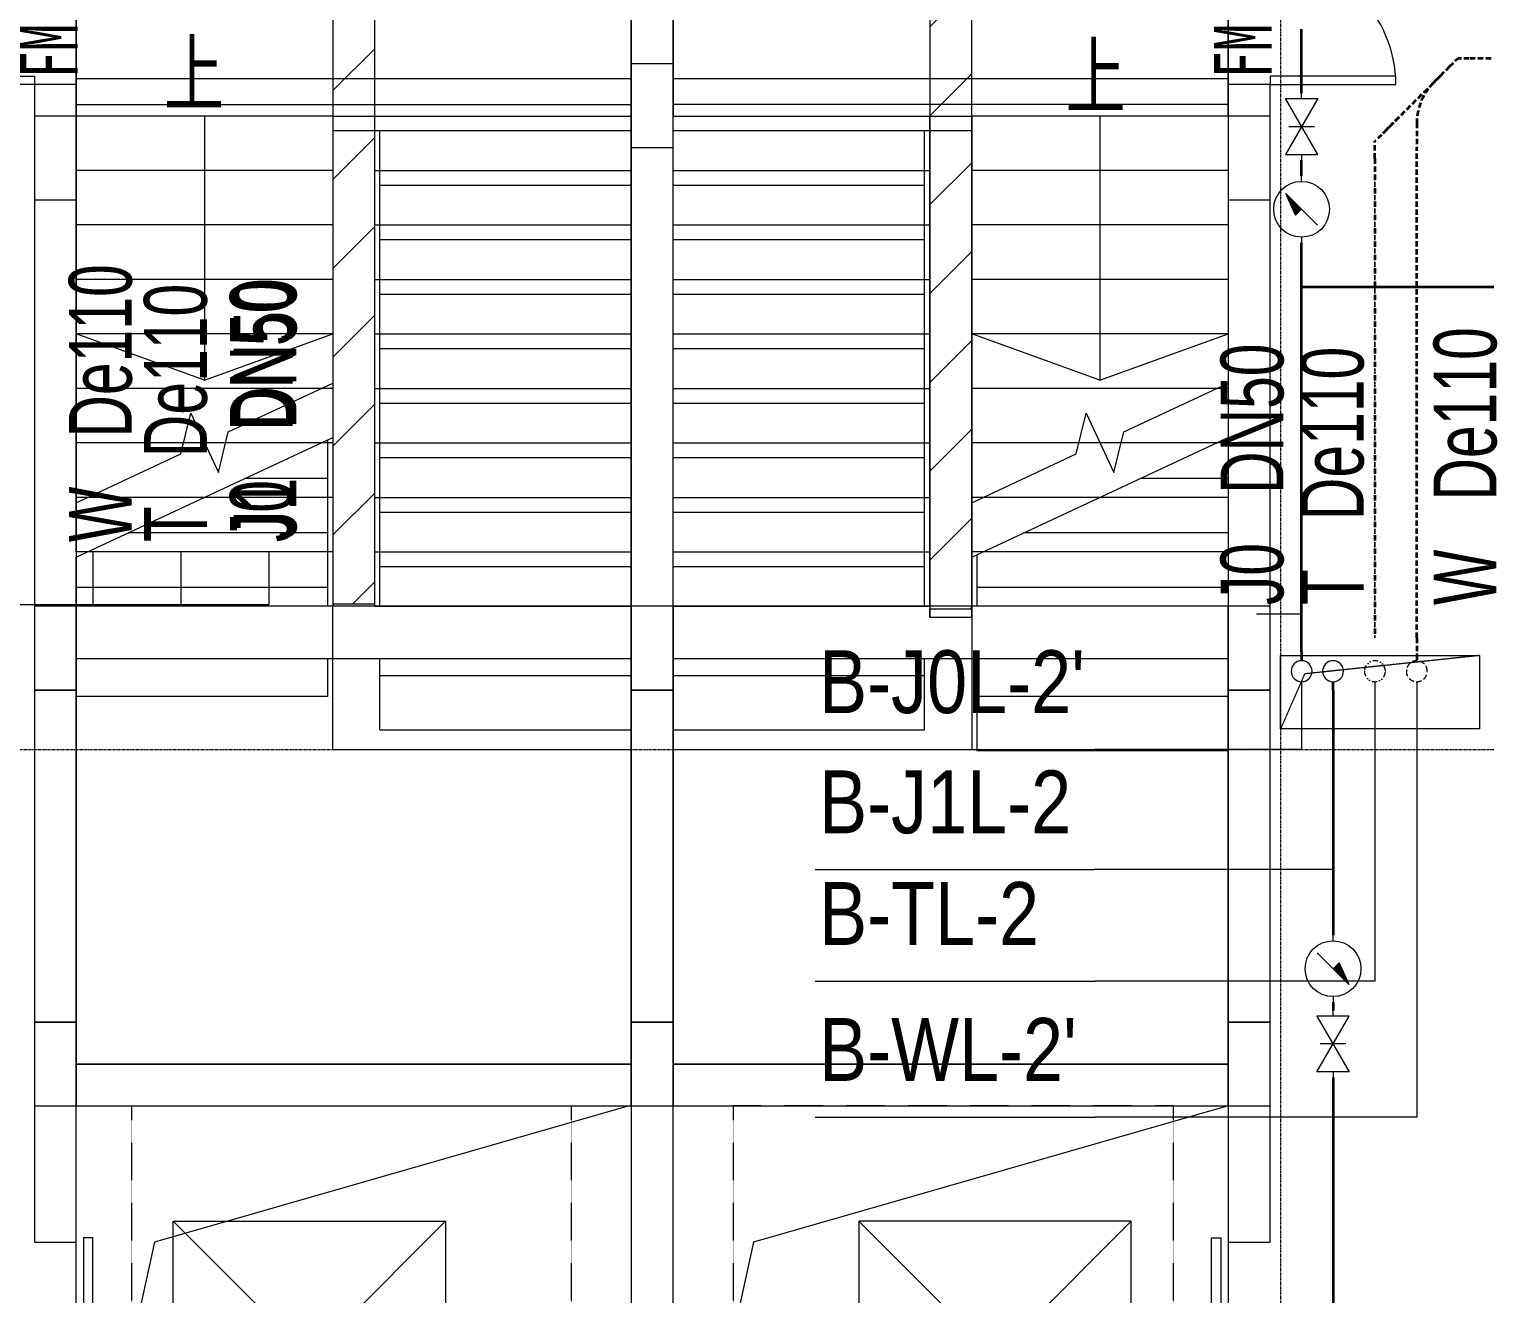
# Model space of a CAD drawing. Header units: millimetres. Extents: x 147808 to 199769, y -28592 to 9935.
# Drawn here: x 168025 to 174975, y -7247 to -1210 of the extents above; entities that cross this region are included whole.
import ezdxf

# ---------------------------------------------------------------- set-up
doc = ezdxf.new("R2010")
doc.units = ezdxf.units.MM
for name, pattern in [('TJ Dash', [1.6, 1, -0.6]), ('TJ Dash 2x', [3, 2, -1]), ('双点划线_2', [63.5, 25.4, -12.7, 0, -12.7, 0, -12.7]), ('架空线', [3.97, 2.38, -1.59]), ('架空线_2_', [3.97, 2.38, -1.59]), ('轴网线', [22.24, 12.7, -3.18, 3.18, -3.18]), ('长划线_2', [38.1, 25.4, -12.7])]:
    doc.linetypes.add(name, pattern=pattern)
for name, color, linetype, lineweight in [('A-DETL-____-MEDM', 7, 'Continuous', 25), ('A-DETL-____-OTLN', 7, 'Continuous', 5), ('A-DETL-____-THIN', 7, 'Continuous', 5), ('A-DOOR-____-IDEN', 7, 'Continuous', 5), ('A-WALL-____-MCUT', 7, 'Continuous', 13), ('A-WALL-____-OTLN', 7, 'Continuous', 13), ('A-WALL-____-PATT', 7, 'Continuous', 13), ('P-PIPE-____-IDEN', 7, 'Continuous', 5), ('P-PIPE-____-OTLN', 7, 'Continuous', 35), ('Q-SPCQ-____-OTLN', 7, 'Continuous', 5), ('S-BEAM-____-MCUT', 7, 'Continuous', 5), ('S-BEAM-____-OTLN', 7, 'Continuous', 5), ('S-COLS-____-MCUT', 7, 'Continuous', 5), ('S-GRID-____-OTLN', 7, 'Continuous', 5), ('S-STRS-____-IDEN', 7, 'Continuous', 5), ('S-STRS-____-MBND', 7, 'Continuous', 5), ('S-STRS-____-OTLN', 7, 'Continuous', 5)]:
    doc.layers.add(name, color=color, linetype=linetype, lineweight=lineweight)
doc.layers.add('A-DOOR-____-MCUT', color=7, linetype='Continuous', lineweight=13, true_color=0x00007f)
doc.layers.add('A-FLOR-____-OTLN', color=7, linetype='Continuous', lineweight=13, true_color=0x007f00)
doc.styles.add('TJ_FangSong', font='TJ_FangSong v2.0.otf', dxfattribs={"width": 0.7, "height": 300})
doc.styles.add('TJ_FangSong_Narrow_1', font='TJ_FangSong_Narrow v2.0.otf', dxfattribs={"height": 300})
doc.styles.add('仿宋', font='simfang.ttf', dxfattribs={"width": 0.7, "height": 300})
doc.styles.add('仿宋_2', font='simfang.ttf', dxfattribs={"width": 0.7, "height": 275})
pattern_1 = [(45, (0, 0), (-212.13203, 212.13203), [])]

# ---------------------------------------------------------------- blocks, each defined once
blk = doc.blocks.new('TJ双扇平开门 - FMB1223-1973560-一层给排水_消防平面图')
at = {"layer": 'A-DOOR-____-MCUT', "color": 251, "lineweight": 5, "true_color": 0x515151}
for p, q in [((-600, 100), (-600, 700)), ((-600, 700), (-560, 700)), ((-560, 700), (-560, 100)), ((600, 700), (560, 700)), ((560, 700), (560, 100)), ((600, 100), (600, 700)), ((-560, 100), (-600, 100)), ((560, 100), (600, 100))]:
    blk.add_line(p, q, dxfattribs=at)
at = {"layer": 'A-DOOR-____-MCUT', "color": 173, "lineweight": 5, "true_color": 0x5151be}
for centre, start, end in [((-600, 100), 0, 90), ((600, 100), 90, 180)]:
    blk.add_arc(centre, 600, start, end, dxfattribs=at)
blk = doc.blocks.new('电梯门 - 1100mm_入口宽度-1329516-一层给排水_消防平面图')
at = {"layer": 'Q-SPCQ-____-OTLN', "color": 251, "true_color": 0x515151}
for p, q in [((570, 180), (-570, 180)), ((-570, 180), (-570, 135)), ((0, 135), (0, 180)), ((570, 135), (570, 180)), ((-570, 135), (570, 135))]:
    blk.add_line(p, q, dxfattribs=at)
blk = doc.blocks.new('电梯门 - 1100mm_入口宽度-1547718-一层给排水_消防平面图')
at = {"layer": 'Q-SPCQ-____-OTLN', "color": 251, "true_color": 0x515151}
for p, q in [((-570, -180), (-570, -135)), ((-570, -135), (570, -135)), ((0, -135), (0, -180)), ((570, -135), (570, -180)), ((570, -180), (-570, -180))]:
    blk.add_line(p, q, dxfattribs=at)
blk = doc.blocks.new('TJ客梯 - 1300_1300 TYP2-2462570-一层给排水_消防平面图')
at = {"layer": 'Q-SPCQ-____-OTLN', "color": 13, "linetype": 'TJ Dash', "true_color": 0xff5151}
for p, q in [((1200, 1050), (-1200, 1050)), ((-1200, -1050), (-1200, 1050)), ((1200, 1050), (-1200, 1050)), ((1200, 1050), (1200, -1050)), ((1200, -1050), (-1200, -1050)), ((1200, -1050), (-1200, -1050))]:
    blk.add_line(p, q, dxfattribs=at)
at = {"layer": 'Q-SPCQ-____-OTLN', "color": 131, "true_color": 0x51ffff}
for p, q in [((-650, 850), (650, -450)), ((650, 850), (-650, -450)), ((-650, -450), (-650, 850)), ((-650, 850), (650, 850)), ((650, 850), (650, -450)), ((650, -450), (-650, -450)), ((-250, -830), (-250, -670)), ((-250, -670), (250, -670)), ((250, -670), (250, -830)), ((250, -830), (-250, -830))]:
    blk.add_line(p, q, dxfattribs=at)
blk = doc.blocks.new('TJ客梯 - 1300_1300 TYP2-2462550-一层给排水_消防平面图')
at = {"layer": 'Q-SPCQ-____-OTLN', "color": 13, "linetype": 'TJ Dash', "true_color": 0xff5151}
for p, q in [((1200, 1050), (-1200, 1050)), ((-1200, 1050), (-1200, -1050)), ((1200, 1050), (-1200, 1050)), ((1200, -1050), (1200, 1050)), ((1200, -1050), (-1200, -1050)), ((1200, -1050), (-1200, -1050))]:
    blk.add_line(p, q, dxfattribs=at)
at = {"layer": 'Q-SPCQ-____-OTLN', "color": 131, "true_color": 0x51ffff}
for p, q in [((250, 830), (-250, 830)), ((-250, 830), (-250, 670)), ((250, 670), (250, 830)), ((-250, 670), (250, 670)), ((-650, -850), (650, 450)), ((650, -850), (-650, 450)), ((650, 450), (-650, 450)), ((-650, 450), (-650, -850)), ((650, -850), (650, 450)), ((-650, -850), (650, -850))]:
    blk.add_line(p, q, dxfattribs=at)
blk = doc.blocks.new('YXQH_AR_B9-20_rvt-1-一层给排水_消防平面图')
at = {"layer": 'A-WALL-____-PATT', "lineweight": 5, "true_color": 0xa3a3a3}
h = blk.add_hatch(dxfattribs=at)
h.set_pattern_fill('FP_1', color=253, style=0, pattern_type=2)
h.set_pattern_definition(pattern_1)
h.paths.add_polyline_path([(169675, -3953.4), (169675, 50), (169475, 50), (169475, -3953.4)], flags=0)
h = blk.add_hatch(dxfattribs=at)
h.set_pattern_fill('FP_1', color=253, style=0, pattern_type=2)
h.set_pattern_definition(pattern_1)
h.paths.add_polyline_path([(172525, -3976.6), (172525, 50), (172325, 50), (172325, -3976.6)], flags=0)
at = {"color": 251, "lineweight": 5, "true_color": 0x515151}
for p, q in [((170890, -6350), (168623.2, -7000)), ((173750, -6350), (171483.2, -7000)), ((168623.2, -7000), (168250, -8704.3)), ((171483.2, -7000), (171100, -8750))]:
    blk.add_line(p, q, dxfattribs=at)
at = {"layer": 'A-DETL-____-MEDM', "color": 251, "lineweight": 5, "true_color": 0x515151}
for p, q in [((168050, -6350), (168250, -6350)), ((170900, -6350), (171100, -6350)), ((173750, -6350), (173950, -6350))]:
    blk.add_line(p, q, dxfattribs=at)
at = {"layer": 'A-DETL-____-OTLN', "color": 173, "linetype": 'TJ Dash 2x', "true_color": 0x5151ff}
for p, q in [((174000, -4200), (174950, -4200)), ((174000, -4550), (174000, -4200)), ((174950, -4200), (174114.6, -4287.8)), ((174950, -4200), (174950, -4550)), ((174114.6, -4287.8), (174000, -4550)), ((174950, -4550), (174000, -4550))]:
    blk.add_line(p, q, dxfattribs=at)
at = {"layer": 'A-FLOR-____-OTLN', "color": 8, "lineweight": 5, "true_color": 0x7f7f7f}
for p, q in [((168250, -1475), (168250, -275)), ((173750, -275), (173750, -1475)), ((168250, -1625), (168250, -1475)), ((173750, -1475), (173750, -1625)), ((168250, -3470.6), (168250, -2025)), ((173750, -2025), (173750, -2899.4)), ((173750, -2899.4), (173750, -3159.4)), ((173750, -3159.4), (173750, -3965)), ((168250, -3705), (168250, -3470.6)), ((168250, -3965), (168250, -3730.6)), ((168250, -7000), (168250, -6350)), ((173750, -6350), (173750, -7000)), ((168250, -8100), (168250, -7000)), ((173750, -7000), (173750, -8100))]:
    blk.add_line(p, q, dxfattribs=at)
at = {"layer": 'A-WALL-____-MCUT', "color": 251, "lineweight": 5, "true_color": 0x515151}
for p, q in [((169475, 50), (169475, -3953.4)), ((169675, -3953.4), (169675, 50)), ((170900, 50), (170900, -6150)), ((171100, -6150), (171100, 50)), ((172325, 50), (172325, -3976.6)), ((172525, -3445), (172525, 50)), ((168250, -1475), (168050, -1475)), ((168050, -1475), (168050, -6150)), ((168250, -3445), (168250, -1475)), ((173950, -1475), (173750, -1475)), ((173750, -1475), (173750, -6150)), ((173950, -6150), (173950, -1475)), ((168250, -3705), (168250, -3470.6)), ((172525, -3705), (172525, -3470.6)), ((168250, -6150), (168250, -3730.6)), ((172525, -3976.6), (172525, -3730.6)), ((169475, -3953.4), (169675, -3953.4)), ((172325, -3976.6), (172525, -3976.6)), ((168050, -6150), (168050, -6350)), ((170900, -6150), (168250, -6150)), ((173750, -6150), (171100, -6150)), ((173950, -6350), (173950, -6150)), ((168050, -6350), (168050, -7000)), ((168250, -6350), (170900, -6350)), ((168250, -7000), (168250, -6350)), ((170900, -6350), (170900, -8750)), ((171100, -6350), (173750, -6350)), ((171100, -8750), (171100, -6350)), ((173750, -6350), (173750, -7000)), ((173950, -7000), (173950, -6350)), ((168050, -7000), (168250, -7000)), ((173750, -7000), (173950, -7000))]:
    blk.add_line(p, q, dxfattribs=at)
at = {"layer": 'A-WALL-____-OTLN', "color": 251, "lineweight": 5, "true_color": 0x515151}
for p, q in [((170900, 50), (170900, -1375)), ((171100, -1375), (171100, 50)), ((170900, -1775), (170900, -3965)), ((171100, -3965), (171100, -1775)), ((169475, -1925.4), (169475, -2899.4)), ((169675, -3953.4), (169675, -1925.4)), ((172325, -2030.9), (172325, -3976.6)), ((172525, -3470.6), (172525, -2030.9)), ((169475, -2899.4), (169475, -3159.4)), ((169475, -3159.4), (169475, -3953.4)), ((172525, -3730.6), (172525, -3470.6)), ((172525, -3976.6), (172525, -3730.6)), ((172325, -3976.6), (172325, -4017.8)), ((172325, -4017.8), (172325, -3976.6)), ((172525, -4017.8), (172325, -4017.8)), ((172525, -3976.6), (172525, -4017.8)), ((172525, -4017.8), (172525, -3976.6)), ((170900, -6350), (170900, -8750)), ((171100, -8750), (171100, -6350))]:
    blk.add_line(p, q, dxfattribs=at)
at = {"layer": 'S-GRID-____-OTLN', "color": 173, "linetype": '轴网线', "true_color": 0x5151ff}
for p, q in [((174000, 7353.7), (174000, -27792.2)), ((198349.8, -4650), (148741.6, -4650))]:
    blk.add_line(p, q, dxfattribs=at)
at = {"layer": 'S-STRS-____-MBND', "color": 251, "linetype": '架空线', "true_color": 0x515151}
for p, q in [((168250, 50), (168250, -1625)), ((170900, -1625), (170900, 50)), ((171100, 50), (171100, -1625)), ((173750, -1625), (173750, 50)), ((169475, -1625), (168250, -1625)), ((168250, -1625), (168250, -3965)), ((169475, -1625), (168250, -1625)), ((169475, -1625), (169675, -1625)), ((169475, -1625), (169475, -3965)), ((169675, -1625), (170900, -1625)), ((169675, -3965), (169675, -1625)), ((170900, -3965), (170900, -1625)), ((171100, -1625), (172325, -1625)), ((171100, -3965), (171100, -1625)), ((172325, -1625), (172525, -1625)), ((172325, -3965), (172325, -1625)), ((173750, -1625), (172525, -1625)), ((172525, -1625), (172525, -3965)), ((173750, -1625), (172525, -1625)), ((173750, -1625), (173750, -3965)), ((169475, -1885), (168250, -1885)), ((169475, -1885), (168250, -1885)), ((169675, -1885), (170900, -1885)), ((169675, -1885), (170900, -1885)), ((171100, -1885), (172325, -1885)), ((171100, -1885), (172325, -1885)), ((173750, -1885), (172525, -1885)), ((173750, -1885), (172525, -1885)), ((169475, -2145), (168250, -2145)), ((169475, -2145), (168250, -2145)), ((169675, -2145), (170900, -2145)), ((169675, -2145), (170900, -2145)), ((171100, -2145), (172325, -2145)), ((171100, -2145), (172325, -2145)), ((173750, -2145), (172525, -2145)), ((173750, -2145), (172525, -2145)), ((169475, -2405), (168250, -2405)), ((169475, -2405), (168250, -2405)), ((169675, -2405), (170900, -2405)), ((169675, -2405), (170900, -2405)), ((171100, -2405), (172325, -2405)), ((171100, -2405), (172325, -2405)), ((173750, -2405), (172525, -2405)), ((173750, -2405), (172525, -2405)), ((169475, -2665), (168250, -2665)), ((169475, -2665), (168250, -2665)), ((169675, -2665), (170900, -2665)), ((169675, -2665), (170900, -2665)), ((171100, -2665), (172325, -2665)), ((171100, -2665), (172325, -2665)), ((173750, -2665), (172525, -2665)), ((173750, -2665), (172525, -2665)), ((169475, -2899.4), (169475, -3393)), ((173750, -2899.4), (173750, -3393)), ((169475, -2925), (168250, -2925)), ((169475, -2925), (168250, -2925)), ((169475, -2925), (169420.1, -2925)), ((169475, -2925), (169420.1, -2925)), ((169675, -2925), (170900, -2925)), ((169675, -2925), (170900, -2925)), ((171100, -2925), (172325, -2925)), ((171100, -2925), (172325, -2925)), ((173750, -2925), (172525, -2925)), ((173750, -2925), (172525, -2925)), ((173750, -2925), (173695.1, -2925)), ((173750, -2925), (173695.1, -2925)), ((169475, -3185), (168250, -3185)), ((169475, -3185), (168250, -3185)), ((168862.5, -3185), (168762.1, -3185)), ((168862.5, -3185), (168762.1, -3185)), ((169475, -3185), (168963, -3185)), ((169475, -3185), (168963, -3185)), ((169675, -3185), (170900, -3185)), ((169675, -3185), (170900, -3185)), ((171100, -3185), (172325, -3185)), ((171100, -3185), (172325, -3185)), ((173750, -3185), (172525, -3185)), ((173750, -3185), (172525, -3185)), ((173137.5, -3185), (173037.1, -3185)), ((173137.5, -3185), (173037.1, -3185)), ((173750, -3185), (173238, -3185)), ((173750, -3185), (173238, -3185)), ((169475, -3393), (169475, -3965)), ((173750, -3393), (173750, -3965)), ((169475, -3445), (168250, -3445)), ((169475, -3445), (168250, -3445)), ((168250, -3470.6), (168250, -3965)), ((169475, -3445), (168304.9, -3445)), ((169475, -3445), (168304.9, -3445)), ((169675, -3445), (170900, -3445)), ((169675, -3445), (170900, -3445)), ((171100, -3445), (172325, -3445)), ((171100, -3445), (172325, -3445)), ((173750, -3445), (172525, -3445)), ((173750, -3445), (172525, -3445)), ((172525, -3470.6), (172525, -3965)), ((173750, -3445), (172579.9, -3445)), ((173750, -3445), (172579.9, -3445)), ((169475, -3705), (168250, -3705)), ((169475, -3705), (168250, -3705)), ((169475, -3705), (168250, -3705)), ((169475, -3705), (168250, -3705)), ((169675, -3705), (170900, -3705)), ((169675, -3705), (170900, -3705)), ((171100, -3705), (172325, -3705)), ((171100, -3705), (172325, -3705)), ((173750, -3705), (172525, -3705)), ((173750, -3705), (172525, -3705)), ((173750, -3705), (172525, -3705)), ((173750, -3705), (172525, -3705)), ((168250, -3965), (168250, -6150)), ((168250, -3965), (168250, -6150)), ((169475, -3965), (168250, -3965)), ((169475, -4650), (169475, -3965)), ((169675, -3965), (169475, -3965)), ((169675, -3965), (170900, -3965)), ((169675, -3965), (170900, -3965)), ((170900, -6150), (170900, -3965)), ((171100, -3965), (171100, -6150)), ((171100, -3965), (172325, -3965)), ((171100, -3965), (172325, -3965)), ((172525, -3965), (172325, -3965)), ((172525, -3965), (172525, -4650)), ((173750, -3965), (172525, -3965)), ((173750, -6150), (173750, -3965)), ((173750, -6150), (173750, -3965)), ((169675, -4650), (169475, -4650)), ((170900, -4650), (169675, -4650)), ((170900, -6150), (170900, -4650)), ((172325, -4650), (171100, -4650)), ((171100, -4650), (171100, -6150)), ((172525, -4650), (172325, -4650)), ((168250, -6150), (170900, -6150)), ((168250, -6150), (170900, -6150)), ((171100, -6150), (173750, -6150)), ((171100, -6150), (173750, -6150))]:
    blk.add_line(p, q, dxfattribs=at)
at = {"layer": 'S-STRS-____-MBND', "color": 251, "true_color": 0x515151}
for p, q in [((168975.8, -3132.2), (169475, -2899.4)), ((173250.8, -3132.2), (173750, -2899.4)), ((168749.2, -3237.8), (168796.5, -3043.4)), ((168796.5, -3043.4), (168928.5, -3326.6)), ((173024.2, -3237.8), (173071.5, -3043.4)), ((173071.5, -3043.4), (173203.5, -3326.6)), ((168928.5, -3326.6), (168975.8, -3132.2)), ((173203.5, -3326.6), (173250.8, -3132.2)), ((168250, -3470.6), (168749.2, -3237.8)), ((172525, -3470.6), (173024.2, -3237.8))]:
    blk.add_line(p, q, dxfattribs=at)
at = {"layer": 'S-STRS-____-OTLN', "color": 251, "true_color": 0x515151}
for p, q in [((169475, -1625), (168250, -1625)), ((169475, -1625), (169475, -1885)), ((173750, -1625), (172525, -1625)), ((172525, -1625), (172525, -1885)), ((169475, -1885), (168250, -1885)), ((169475, -1885), (169475, -2145)), ((172525, -1885), (172525, -2145)), ((173750, -1885), (172525, -1885)), ((168250, -2025), (168250, -2145)), ((173750, -2025), (173750, -2145)), ((168250, -2145), (168250, -2405)), ((169475, -2145), (168250, -2145)), ((169475, -2145), (169475, -2405)), ((172525, -2145), (172525, -2405)), ((173750, -2145), (172525, -2145)), ((173750, -2145), (173750, -2405)), ((168250, -2405), (168250, -2665)), ((169475, -2405), (168250, -2405)), ((169475, -2405), (169475, -2665)), ((172525, -2405), (172525, -2665)), ((173750, -2405), (172525, -2405)), ((173750, -2405), (173750, -2665)), ((168250, -2665), (168250, -2925)), ((169475, -2665), (168250, -2665)), ((169475, -2665), (169475, -2899.4)), ((172525, -2665), (172525, -2925)), ((173750, -2665), (172525, -2665)), ((173750, -2665), (173750, -2899.4)), ((168250, -2925), (168250, -3185)), ((169420.1, -2925), (168250, -2925)), ((172525, -2925), (172525, -3185)), ((173695.1, -2925), (172525, -2925)), ((168250, -3185), (168250, -3445)), ((168762.1, -3185), (168250, -3185)), ((168963, -3185), (168862.5, -3185)), ((172525, -3185), (172525, -3445)), ((173037.1, -3185), (172525, -3185)), ((173238, -3185), (173137.5, -3185)), ((168250, -3445), (168250, -3470.6)), ((168304.9, -3445), (168250, -3445)), ((172525, -3445), (172525, -3470.6)), ((172579.9, -3445), (172525, -3445))]:
    blk.add_line(p, q, dxfattribs=at)
at = {"layer": 'S-STRS-____-OTLN', "color": 251, "linetype": '架空线', "true_color": 0x515151}
for p, q in [((169475, -1625), (168250, -1625)), ((173750, -1625), (172525, -1625)), ((169475, -1885), (168250, -1885)), ((173750, -1885), (172525, -1885)), ((169475, -2145), (168250, -2145)), ((173750, -2145), (172525, -2145)), ((169475, -2405), (168250, -2405)), ((173750, -2405), (172525, -2405)), ((169475, -2665), (168250, -2665)), ((173750, -2665), (172525, -2665)), ((169420.1, -2925), (168250, -2925)), ((173695.1, -2925), (172525, -2925)), ((168762.1, -3185), (168250, -3185)), ((168963, -3185), (168862.5, -3185)), ((173037.1, -3185), (172525, -3185)), ((173238, -3185), (173137.5, -3185)), ((168304.9, -3445), (168250, -3445)), ((172579.9, -3445), (172525, -3445))]:
    blk.add_line(p, q, dxfattribs=at)
at = {"layer": 'S-STRS-____-OTLN', "color": 173, "true_color": 0x5151ff}
for p, q in [((168862.5, -1625), (168862.5, -1885)), ((173137.5, -1625), (173137.5, -1885)), ((168862.5, -1885), (168862.5, -2145)), ((173137.5, -1885), (173137.5, -2145)), ((168862.5, -2145), (168862.5, -2405)), ((173137.5, -2145), (173137.5, -2405)), ((168862.5, -2405), (168862.5, -2665)), ((173137.5, -2405), (173137.5, -2665)), ((168862.5, -2885), (168250, -2665)), ((168862.5, -2665), (168862.5, -2885)), ((168862.5, -2885), (169475, -2665)), ((173137.5, -2885), (172525, -2665)), ((173137.5, -2665), (173137.5, -2885)), ((173137.5, -2885), (173750, -2665))]:
    blk.add_line(p, q, dxfattribs=at)
at = {"color": 173, "lineweight": 5, "true_color": 0x5151ff}
for name, p, rotation in [('TJ双扇平开门 - FMB1223-1973560-一层给排水_消防平面图', (168150, -875), 90), ('TJ双扇平开门 - FMB1223-1973560-一层给排水_消防平面图', (173850, -875), 270), ('TJ客梯 - 1300_1300 TYP2-2462570-一层给排水_消防平面图', (169563.5, -7550), 90.00000000000124), ('TJ客梯 - 1300_1300 TYP2-2462550-一层给排水_消防平面图', (172436.5, -7550), 89.99999999999878), ('电梯门 - 1100mm_入口宽度-1329516-一层给排水_消防平面图', (168150, -7550), 270), ('电梯门 - 1100mm_入口宽度-1547718-一层给排水_消防平面图', (173850, -7550), 270)]:
    blk.add_blockref(name, p, dxfattribs=dict(at, rotation=rotation))
at = {"layer": 'A-DOOR-____-IDEN', "color": 251, "true_color": 0x515151, "char_height": 275, "width": 1391.729, "attachment_point": 1, "rotation": 90, "style": '仿宋_2'}
for insert in [(167981.8, -1446.2), (173681.8, -1446.2)]:
    blk.add_mtext('FM乙1223', dxfattribs=dict(at, insert=insert))
at = {"layer": 'S-STRS-____-IDEN', "color": 251, "true_color": 0x515151, "char_height": 300, "width": 377.275, "attachment_point": 1, "line_spacing_factor": 0.898273, "style": '仿宋'}
for insert in [(168668.4, -1270.1), (172973.5, -1283.2)]:
    blk.add_mtext('\\f仿宋|b0|i0|c134|p49|;\\W.7;上', dxfattribs=dict(at, insert=insert))
blk = doc.blocks.new('YXQH_ST_B9-20_rvt-1-一层给排水_消防平面图')
at = {"layer": 'S-BEAM-____-MCUT', "color": 251, "lineweight": 18, "true_color": 0x515151}
for p, q in [((170900, -3965), (168250, -3965)), ((168250, -3965), (168250, -4215)), ((170900, -4215), (170900, -3965)), ((172325, -3965), (171100, -3965)), ((171100, -3965), (171100, -4215)), ((172525, -3965), (172325, -3965)), ((173750, -3965), (172525, -3965)), ((173750, -4215), (173750, -3965)), ((168250, -4215), (170900, -4215)), ((171100, -4215), (173750, -4215)), ((168250, -4365), (168050, -4365)), ((168050, -4365), (168050, -5950)), ((168250, -5950), (168250, -4365)), ((171100, -4365), (170900, -4365)), ((170900, -4365), (170900, -5950)), ((171100, -5950), (171100, -4365)), ((173750, -4365), (173750, -5950)), ((173950, -4365), (173750, -4365)), ((173950, -5950), (173950, -4365)), ((168050, -5950), (168250, -5950)), ((170900, -5950), (171100, -5950)), ((173750, -5950), (173950, -5950)), ((170900, -6150), (168250, -6150)), ((168250, -6150), (168250, -6350)), ((170900, -6350), (170900, -6150)), ((173750, -6150), (171100, -6150)), ((171100, -6150), (171100, -6350)), ((173750, -6350), (173750, -6150)), ((168250, -6350), (170900, -6350)), ((171100, -6350), (173750, -6350))]:
    blk.add_line(p, q, dxfattribs=at)
at = {"layer": 'S-BEAM-____-OTLN', "color": 251, "lineweight": 18, "true_color": 0x515151}
for p, q in [((168250, -1445), (169475, -1445)), ((169475, -1445), (169675, -1445)), ((169675, -1445), (170900, -1445)), ((171100, -1445), (172325, -1445)), ((172325, -1445), (172525, -1445)), ((172525, -1445), (173750, -1445)), ((169675, -1695), (169475, -1695)), ((170900, -1695), (169675, -1695)), ((172325, -1695), (171100, -1695)), ((172525, -1695), (172325, -1695))]:
    blk.add_line(p, q, dxfattribs=at)
at = {"layer": 'S-BEAM-____-OTLN', "color": 161, "lineweight": 18, "true_color": 0x51a8ff}
for p, q in [((168250, -1570), (169475, -1570)), ((168250, -1570), (169475, -1570)), ((169475, -1570), (169675, -1570)), ((169475, -1570), (169675, -1570)), ((169675, -1570), (170900, -1570)), ((169675, -1570), (170900, -1570)), ((172325, -1570), (171100, -1570)), ((172325, -1570), (171100, -1570)), ((172525, -1570), (172325, -1570)), ((172525, -1570), (172325, -1570)), ((173750, -1570), (172525, -1570)), ((173750, -1570), (172525, -1570))]:
    blk.add_line(p, q, dxfattribs=at)
at = {"layer": 'S-COLS-____-MCUT', "color": 251, "lineweight": 18, "true_color": 0x515151}
for p, q in [((171100, -1375), (170900, -1375)), ((170900, -1375), (170900, -1775)), ((171100, -1775), (171100, -1375)), ((168250, -1625), (168050, -1625)), ((168050, -1625), (168050, -2025)), ((168250, -2025), (168250, -1625)), ((173750, -1625), (173750, -2025)), ((173950, -1625), (173750, -1625)), ((173950, -2025), (173950, -1625)), ((170900, -1775), (171100, -1775)), ((168050, -2025), (168250, -2025)), ((173750, -2025), (173950, -2025)), ((168250, -3965), (168050, -3965)), ((168050, -3965), (168050, -4365)), ((168250, -4365), (168250, -3965)), ((171100, -3965), (170900, -3965)), ((170900, -3965), (170900, -4365)), ((171100, -4365), (171100, -3965)), ((173750, -3965), (173750, -4365)), ((173950, -3965), (173750, -3965)), ((173950, -4365), (173950, -3965)), ((168050, -4365), (168250, -4365)), ((170900, -4365), (171100, -4365)), ((173750, -4365), (173950, -4365)), ((168250, -5950), (168050, -5950)), ((168050, -5950), (168050, -6350)), ((168250, -6150), (168250, -5950)), ((171100, -5950), (170900, -5950)), ((170900, -5950), (170900, -6150)), ((171100, -6150), (171100, -5950)), ((173750, -5950), (173750, -6150)), ((173950, -5950), (173750, -5950)), ((173950, -6350), (173950, -5950)), ((168250, -6350), (168250, -6150)), ((170900, -6150), (170900, -6350)), ((171100, -6350), (171100, -6150)), ((173750, -6150), (173750, -6350)), ((168050, -6350), (168250, -6350)), ((170900, -6350), (171100, -6350)), ((173750, -6350), (173950, -6350))]:
    blk.add_line(p, q, dxfattribs=at)
at = {"layer": 'S-STRS-____-MBND', "color": 251, "linetype": '架空线_2_', "lineweight": 18, "true_color": 0x515151}
for p, q in [((169475, -1625), (168250, -1625)), ((168250, -1625), (168250, -3965)), ((169475, -1625), (169475, -3965)), ((169675, -1625), (170900, -1625)), ((169675, -3965), (169675, -1625)), ((170900, -3965), (170900, -1625)), ((171100, -1625), (172325, -1625)), ((171100, -3965), (171100, -1625)), ((172325, -3965), (172325, -1625)), ((173750, -1625), (172525, -1625)), ((172525, -1625), (172525, -3965)), ((173750, -1625), (173750, -3965)), ((169475, -1885), (168250, -1885)), ((169475, -1885), (168250, -1885)), ((169675, -1885), (170900, -1885)), ((169675, -1885), (170900, -1885)), ((171100, -1885), (172325, -1885)), ((171100, -1885), (172325, -1885)), ((173750, -1885), (172525, -1885)), ((173750, -1885), (172525, -1885)), ((169475, -2145), (168250, -2145)), ((169475, -2145), (168250, -2145)), ((169675, -2145), (170900, -2145)), ((169675, -2145), (170900, -2145)), ((171100, -2145), (172325, -2145)), ((171100, -2145), (172325, -2145)), ((173750, -2145), (172525, -2145)), ((173750, -2145), (172525, -2145)), ((169475, -2405), (168250, -2405)), ((169475, -2405), (168250, -2405)), ((169675, -2405), (170900, -2405)), ((169675, -2405), (170900, -2405)), ((171100, -2405), (172325, -2405)), ((171100, -2405), (172325, -2405)), ((173750, -2405), (172525, -2405)), ((173750, -2405), (172525, -2405)), ((169475, -2665), (168250, -2665)), ((169475, -2665), (168250, -2665)), ((169675, -2665), (170900, -2665)), ((169675, -2665), (170900, -2665)), ((171100, -2665), (172325, -2665)), ((171100, -2665), (172325, -2665)), ((173750, -2665), (172525, -2665)), ((173750, -2665), (172525, -2665)), ((169475, -2925), (168250, -2925)), ((169475, -2925), (168250, -2925)), ((169675, -2925), (170900, -2925)), ((169675, -2925), (170900, -2925)), ((171100, -2925), (172325, -2925)), ((171100, -2925), (172325, -2925)), ((173750, -2925), (172525, -2925)), ((173750, -2925), (172525, -2925)), ((169475, -3185), (168250, -3185)), ((169475, -3185), (168250, -3185)), ((169475, -3185), (169420.1, -3185)), ((169475, -3185), (169420.1, -3185)), ((169475, -3159.4), (169475, -3471)), ((169675, -3185), (170900, -3185)), ((169675, -3185), (170900, -3185)), ((171100, -3185), (172325, -3185)), ((171100, -3185), (172325, -3185)), ((173750, -3185), (172525, -3185)), ((173750, -3185), (172525, -3185)), ((173750, -3185), (173695.1, -3185)), ((173750, -3185), (173695.1, -3185)), ((173750, -3159.4), (173750, -3471)), ((169475, -3445), (168250, -3445)), ((169475, -3445), (168250, -3445)), ((169475, -3445), (168862.5, -3445)), ((169475, -3445), (168862.5, -3445)), ((169475, -3471), (169475, -3965)), ((169675, -3445), (170900, -3445)), ((169675, -3445), (170900, -3445)), ((171100, -3445), (172325, -3445)), ((171100, -3445), (172325, -3445)), ((173750, -3445), (172525, -3445)), ((173750, -3445), (172525, -3445)), ((173750, -3445), (173137.5, -3445)), ((173750, -3445), (173137.5, -3445)), ((173750, -3471), (173750, -3965)), ((169475, -3705), (168250, -3705)), ((169475, -3705), (168250, -3705)), ((168250, -3730.6), (168250, -3965)), ((169475, -3705), (168304.9, -3705)), ((169475, -3705), (168304.9, -3705)), ((169675, -3705), (170900, -3705)), ((169675, -3705), (170900, -3705)), ((171100, -3705), (172325, -3705)), ((171100, -3705), (172325, -3705)), ((173750, -3705), (172525, -3705)), ((173750, -3705), (172525, -3705)), ((172525, -3730.6), (172525, -3965)), ((173750, -3705), (172579.9, -3705)), ((173750, -3705), (172579.9, -3705)), ((169475, -3965), (168250, -3965)), ((169475, -3965), (168250, -3965)), ((169675, -3965), (170900, -3965)), ((171100, -3965), (172325, -3965)), ((173750, -3965), (172525, -3965)), ((173750, -3965), (172525, -3965))]:
    blk.add_line(p, q, dxfattribs=at)
at = {"layer": 'S-STRS-____-MBND', "color": 251, "lineweight": 18, "true_color": 0x515151}
for p, q in [((168250, -3730.6), (169475, -3159.4)), ((172525, -3730.6), (173750, -3159.4))]:
    blk.add_line(p, q, dxfattribs=at)
at = {"layer": 'S-STRS-____-OTLN', "color": 251, "lineweight": 18, "true_color": 0x515151}
for p, q in [((169475, -1625), (169475, -1885)), ((172525, -1625), (172525, -1885)), ((169700, -1955), (169700, -1695)), ((172300, -1955), (172300, -1695)), ((170900, -1955), (170900, -1775)), ((170900, -1955), (170900, -1775)), ((171100, -1955), (171100, -1775)), ((171100, -1955), (171100, -1775)), ((169475, -1885), (169475, -2145)), ((172525, -1885), (172525, -2145)), ((169700, -2215), (169700, -1955)), ((169700, -1955), (170900, -1955)), ((170900, -2215), (170900, -1955)), ((170900, -2215), (170900, -1955)), ((171100, -2215), (171100, -1955)), ((171100, -2215), (171100, -1955)), ((171100, -1955), (172300, -1955)), ((172300, -2215), (172300, -1955)), ((168250, -2025), (168250, -2145)), ((173750, -2025), (173750, -2145)), ((168250, -2145), (168250, -2405)), ((169475, -2145), (169475, -2405)), ((172525, -2145), (172525, -2405)), ((173750, -2145), (173750, -2405)), ((169700, -2475), (169700, -2215)), ((169700, -2215), (170900, -2215)), ((170900, -2475), (170900, -2215)), ((170900, -2475), (170900, -2215)), ((171100, -2475), (171100, -2215)), ((171100, -2475), (171100, -2215)), ((171100, -2215), (172300, -2215)), ((172300, -2475), (172300, -2215)), ((168250, -2405), (168250, -2665)), ((169475, -2405), (169475, -2665)), ((172525, -2405), (172525, -2665)), ((173750, -2405), (173750, -2665)), ((169700, -2735), (169700, -2475)), ((169700, -2475), (170900, -2475)), ((170900, -2735), (170900, -2475)), ((170900, -2735), (170900, -2475)), ((171100, -2735), (171100, -2475)), ((171100, -2735), (171100, -2475)), ((171100, -2475), (172300, -2475)), ((172300, -2735), (172300, -2475)), ((168250, -2665), (168250, -2925)), ((169475, -2665), (169475, -2899.4)), ((172525, -2665), (172525, -2925)), ((173750, -2665), (173750, -2899.4)), ((169700, -2995), (169700, -2735)), ((169700, -2735), (170900, -2735)), ((170900, -2995), (170900, -2735)), ((170900, -2995), (170900, -2735)), ((171100, -2995), (171100, -2735)), ((171100, -2995), (171100, -2735)), ((171100, -2735), (172300, -2735)), ((172300, -2995), (172300, -2735)), ((169475, -2899.4), (169475, -2925)), ((173750, -2899.4), (173750, -2925)), ((168250, -2925), (168250, -3185)), ((169475, -2925), (169420.1, -2925)), ((169475, -2925), (169475, -3159.4)), ((172525, -2925), (172525, -3185)), ((173750, -2925), (173695.1, -2925)), ((173750, -2925), (173750, -3159.4)), ((169700, -3255), (169700, -2995)), ((169700, -2995), (170900, -2995)), ((170900, -3255), (170900, -2995)), ((170900, -3255), (170900, -2995)), ((171100, -3255), (171100, -2995)), ((171100, -3255), (171100, -2995)), ((171100, -2995), (172300, -2995)), ((172300, -3255), (172300, -2995)), ((168250, -3185), (168250, -3445)), ((168862.5, -3185), (168762.1, -3185)), ((169420.1, -3185), (168963, -3185)), ((169450, -3171), (169450, -3355)), ((172525, -3185), (172525, -3445)), ((173137.5, -3185), (173037.1, -3185)), ((173695.1, -3185), (173238, -3185)), ((169700, -3515), (169700, -3255)), ((169700, -3255), (170900, -3255)), ((170900, -3515), (170900, -3255)), ((170900, -3515), (170900, -3255)), ((171100, -3515), (171100, -3255)), ((171100, -3515), (171100, -3255)), ((171100, -3255), (172300, -3255)), ((172300, -3515), (172300, -3255)), ((169450, -3355), (169055.5, -3355)), ((169450, -3355), (169450, -3615)), ((173750, -3355), (173330.5, -3355)), ((168250, -3445), (168250, -3470.6)), ((168250, -3470.6), (168250, -3705)), ((168862.5, -3445), (168304.9, -3445)), ((172525, -3445), (172525, -3470.6)), ((172525, -3470.6), (172525, -3705)), ((173137.5, -3445), (172579.9, -3445)), ((169700, -3775), (169700, -3515)), ((169700, -3515), (170900, -3515)), ((170900, -3775), (170900, -3515)), ((170900, -3775), (170900, -3515)), ((171100, -3775), (171100, -3515)), ((171100, -3775), (171100, -3515)), ((171100, -3515), (172300, -3515)), ((172300, -3775), (172300, -3515)), ((169450, -3615), (168497.9, -3615)), ((169450, -3615), (169450, -3875)), ((173750, -3615), (172772.9, -3615)), ((168250, -3705), (168250, -3730.6)), ((168304.9, -3705), (168250, -3705)), ((172525, -3705), (172525, -3730.6)), ((172579.9, -3705), (172525, -3705)), ((172550, -3719), (172550, -3875)), ((169700, -3965), (169700, -3775)), ((169700, -3775), (170900, -3775)), ((170900, -3965), (170900, -3775)), ((170900, -3965), (170900, -3775)), ((171100, -3965), (171100, -3775)), ((171100, -3965), (171100, -3775)), ((171100, -3775), (172300, -3775)), ((172300, -3965), (172300, -3775)), ((169450, -3875), (168250, -3875)), ((169450, -3875), (169450, -3965)), ((172550, -3875), (172550, -3965)), ((173750, -3875), (172550, -3875)), ((169450, -4215), (169450, -4395)), ((169700, -4295), (169700, -4215)), ((172300, -4295), (172300, -4215)), ((172550, -4215), (172550, -4395)), ((169700, -4555), (169700, -4295)), ((169700, -4295), (170900, -4295)), ((171100, -4295), (172300, -4295)), ((172300, -4555), (172300, -4295)), ((169450, -4395), (168250, -4395)), ((172550, -4395), (172550, -4655)), ((173750, -4395), (172550, -4395)), ((169700, -4555), (170900, -4555)), ((171100, -4555), (172300, -4555)), ((173750, -4655), (172550, -4655))]:
    blk.add_line(p, q, dxfattribs=at)
at = {"layer": 'S-STRS-____-OTLN', "color": 251, "linetype": '架空线_2_', "lineweight": 18, "true_color": 0x515151}
for p, q in [((169700, -1955), (170900, -1955)), ((171100, -1955), (172300, -1955)), ((169700, -2215), (170900, -2215)), ((171100, -2215), (172300, -2215)), ((169700, -2475), (170900, -2475)), ((171100, -2475), (172300, -2475)), ((169700, -2735), (170900, -2735)), ((171100, -2735), (172300, -2735)), ((169475, -2925), (169420.1, -2925)), ((173750, -2925), (173695.1, -2925)), ((169700, -2995), (170900, -2995)), ((171100, -2995), (172300, -2995)), ((168862.5, -3185), (168762.1, -3185)), ((169420.1, -3185), (168963, -3185)), ((173137.5, -3185), (173037.1, -3185)), ((173695.1, -3185), (173238, -3185)), ((169700, -3255), (170900, -3255)), ((171100, -3255), (172300, -3255)), ((169450, -3355), (169055.5, -3355)), ((173750, -3355), (173330.5, -3355)), ((168862.5, -3445), (168304.9, -3445)), ((173137.5, -3445), (172579.9, -3445)), ((169700, -3515), (170900, -3515)), ((171100, -3515), (172300, -3515)), ((169450, -3615), (168497.9, -3615)), ((173750, -3615), (172772.9, -3615)), ((168304.9, -3705), (168250, -3705)), ((172579.9, -3705), (172525, -3705)), ((169700, -3775), (170900, -3775)), ((171100, -3775), (172300, -3775)), ((169450, -3875), (168250, -3875)), ((173750, -3875), (172550, -3875)), ((169700, -4295), (170900, -4295)), ((171100, -4295), (172300, -4295)), ((173750, -4395), (172550, -4395)), ((169700, -4555), (170900, -4555)), ((171100, -4555), (172300, -4555))]:
    blk.add_line(p, q, dxfattribs=at)
blk = doc.blocks.new('TJ_管道立管标注-给排水 - 标准-585096-一层给排水_消防平面图')
at = {"layer": 'P-PIPE-____-IDEN'}
blk.add_line((0, 0), (13.328, 0), dxfattribs=at)

msp = doc.modelspace()

# ---------------------------------------------------------------- linework, layer by layer
at = {"layer": 'A-DETL-____-THIN'}
for p, q in [((168330, -3705), (168330, -3955.8)), ((168750, -3705), (168750, -3955.8)), ((169170, -3705), (169170, -3955.8)), ((167350, -3955.8), (169170, -3955.8))]:
    msp.add_line(p, q, dxfattribs=at)
at = {"layer": 'P-PIPE-____-IDEN'}
for p, q in [((174100, -4003.2), (173884.3, -4003.2)), ((174100, -4325), (174100, -4648.6)), ((174250, -4325), (174250, -5222.1)), ((174450, -4325), (174450, -5754.9)), ((174650, -4325), (174650, -6403.9)), ((174100, -4648.6), (173111, -4648.6)), ((174250, -5222.1), (173111, -5222.1)), ((174450, -5754.9), (173111, -5754.9)), ((174650, -6403.9), (173111, -6403.9))]:
    msp.add_line(p, q, dxfattribs=at)
at = {"layer": 'P-PIPE-____-OTLN', "color": 136, "true_color": 0x008080}
for p, q in [((174100, -1515), (174100, -1210)), ((174100, -1910), (174100, -1835)), ((174100, -2279.7), (174100, -2230)), ((174100, -2599.7), (174100, -2279.7)), ((174100, -2439.7), (174260, -2439.7)), ((174260, -2439.7), (174420, -2439.7)), ((174420, -2439.7), (175840, -2439.7)), ((174100, -4115), (174100, -2599.7)), ((174100, -4129.8), (174100, -4115)), ((174100, -4183.2), (174100, -4129.8)), ((174100, -4183.2), (174100, -4196.8)), ((174100, -4196.8), (174100, -4225))]:
    msp.add_line(p, q, dxfattribs=at)
at = {"layer": 'P-PIPE-____-OTLN', "color": 150, "linetype": '长划线_2', "true_color": 0x0080ff}
for p, q in [((174806.7, -1388.9), (174732.5, -1463.1)), ((174806.7, -1388.9), (174845.6, -1350)), ((174900.7, -1350), (174845.6, -1350)), ((175005.6, -1350), (174900.7, -1350)), ((174763.1, -1432.5), (174726.7, -1469)), ((174726.7, -1469), (174523.7, -1671.9)), ((174563.1, -1632.5), (174508.2, -1687.5)), ((174650, -1657.4), (174650, -1775.8)), ((174508.2, -1687.5), (174450, -1745.6)), ((174523.7, -1671.9), (174487.3, -1708.4)), ((174450, -1827.9), (174450, -1745.6)), ((174650, -4115), (174650, -1775.8)), ((174450, -1827.9), (174450, -1905.6)), ((174650, -4115), (174650, -4197.6)), ((174650, -4197.6), (174650, -4225))]:
    msp.add_line(p, q, dxfattribs=at)
at = {"layer": 'P-PIPE-____-OTLN', "color": 136, "lineweight": 5, "true_color": 0x008080}
for p, q in [((174100, -1541.7), (174100, -1515)), ((174176.8, -1808.3), (174023.2, -1541.7)), ((174023.2, -1541.7), (174176.8, -1541.7)), ((174176.8, -1541.7), (174023.2, -1808.3)), ((174038.6, -1675), (174161.5, -1675)), ((174023.2, -1808.3), (174176.8, -1808.3)), ((174100, -1808.3), (174100, -1835)), ((174100, -1936.7), (174100, -1910)), ((174024.6, -1994.6), (174175.4, -2145.4)), ((174071.3, -2098.7), (174024.6, -1994.6)), ((174025.5, -1996.7), (174099.4, -2070.6)), ((174026.5, -1998.8), (174098.8, -2071.2)), ((174027.4, -2000.9), (174098.3, -2071.8)), ((174028.4, -2003.1), (174097.7, -2072.3)), ((174029.4, -2005.2), (174097.1, -2072.9)), ((174030.3, -2007.3), (174096.5, -2073.5)), ((174031.3, -2009.4), (174095.9, -2074.1)), ((174032.2, -2011.6), (174095.3, -2074.7)), ((174033.2, -2013.7), (174094.7, -2075.3)), ((174034.1, -2015.8), (174094.2, -2075.8)), ((174035.1, -2017.9), (174093.6, -2076.4)), ((174036, -2020.1), (174093, -2077)), ((174037, -2022.2), (174092.4, -2077.6)), ((174037.9, -2024.3), (174091.8, -2078.2)), ((174038.9, -2026.4), (174091.2, -2078.8)), ((174039.9, -2028.6), (174090.7, -2079.4)), ((174040.8, -2030.7), (174090.1, -2079.9)), ((174041.8, -2032.8), (174089.5, -2080.5)), ((174042.7, -2034.9), (174088.9, -2081.1)), ((174043.7, -2037.1), (174088.3, -2081.7)), ((174044.6, -2039.2), (174087.7, -2082.3)), ((174045.6, -2041.3), (174087.1, -2082.9)), ((174046.5, -2043.4), (174086.6, -2083.5)), ((174047.5, -2045.6), (174086, -2084)), ((174048.4, -2047.7), (174085.4, -2084.6)), ((174049.4, -2049.8), (174084.8, -2085.2)), ((174050.4, -2051.9), (174084.2, -2085.8)), ((174051.3, -2054.1), (174083.6, -2086.4)), ((174052.3, -2056.2), (174083, -2087)), ((174053.2, -2058.3), (174082.5, -2087.5)), ((174054.2, -2060.4), (174081.9, -2088.1)), ((174055.1, -2062.5), (174081.3, -2088.7)), ((174056.1, -2064.7), (174080.7, -2089.3)), ((174057, -2066.8), (174080.1, -2089.9)), ((174058, -2068.9), (174079.5, -2090.5)), ((174058.9, -2071), (174079, -2091.1)), ((174059.9, -2073.2), (174078.4, -2091.6)), ((174060.9, -2075.3), (174077.8, -2092.2)), ((174061.8, -2077.4), (174077.2, -2092.8)), ((174062.8, -2079.5), (174076.6, -2093.4)), ((174063.7, -2081.7), (174076, -2094)), ((174064.7, -2083.8), (174075.4, -2094.6)), ((174100, -2070), (174071.3, -2098.7)), ((174065.6, -2085.9), (174074.9, -2095.2)), ((174066.6, -2088), (174074.3, -2095.7)), ((174067.5, -2090.2), (174073.7, -2096.3)), ((174068.5, -2092.3), (174073.1, -2096.9)), ((174069.4, -2094.4), (174072.5, -2097.5)), ((174070.4, -2096.5), (174071.9, -2098.1)), ((174100, -2203.3), (174100, -2230))]:
    msp.add_line(p, q, dxfattribs=at)
at = {"layer": 'P-PIPE-____-OTLN', "color": 2, "linetype": '双点划线_2', "true_color": 0xffff00}
msp.add_line((174450, -1905.6), (174450, -4126.7), dxfattribs=at)
at = {"layer": 'P-PIPE-____-OTLN', "color": 3, "true_color": 0x00ff00}
for p, q in [((174250, -4353.2), (174250, -4325)), ((174250, -4366.8), (174250, -4353.2)), ((174250, -4366.8), (174250, -4420.2)), ((174250, -4420.2), (174250, -4435)), ((174250, -4435), (174250, -5535.1)), ((174250, -5855.1), (174250, -5894.1)), ((174250, -6214.1), (174250, -10690))]:
    msp.add_line(p, q, dxfattribs=at)
at = {"layer": 'P-PIPE-____-OTLN', "color": 3, "lineweight": 5, "true_color": 0x00ff00}
for p, q in [((174250, -5561.8), (174250, -5535.1)), ((174325.4, -5770.5), (174174.6, -5619.7)), ((174250, -5695.1), (174278.7, -5666.4)), ((174324.5, -5768.4), (174250.6, -5694.5)), ((174323.5, -5766.3), (174251.2, -5693.9)), ((174322.6, -5764.1), (174251.8, -5693.3)), ((174321.6, -5762), (174252.4, -5692.8)), ((174320.7, -5759.9), (174252.9, -5692.2)), ((174319.7, -5757.8), (174253.5, -5691.6)), ((174318.8, -5755.6), (174254.1, -5691)), ((174317.8, -5753.5), (174254.7, -5690.4)), ((174316.8, -5751.4), (174255.3, -5689.8)), ((174315.9, -5749.3), (174255.9, -5689.2)), ((174314.9, -5747.2), (174256.4, -5688.7)), ((174314, -5745), (174257, -5688.1)), ((174313, -5742.9), (174257.6, -5687.5)), ((174312.1, -5740.8), (174258.2, -5686.9)), ((174311.1, -5738.7), (174258.8, -5686.3)), ((174310.2, -5736.5), (174259.4, -5685.7)), ((174309.2, -5734.4), (174260, -5685.2)), ((174308.3, -5732.3), (174260.5, -5684.6)), ((174307.3, -5730.2), (174261.1, -5684)), ((174306.3, -5728), (174261.7, -5683.4)), ((174305.4, -5725.9), (174262.3, -5682.8)), ((174304.4, -5723.8), (174262.9, -5682.2)), ((174303.5, -5721.7), (174263.5, -5681.6)), ((174302.5, -5719.5), (174264, -5681.1)), ((174301.6, -5717.4), (174264.6, -5680.5)), ((174300.6, -5715.3), (174265.2, -5679.9)), ((174299.7, -5713.2), (174265.8, -5679.3)), ((174298.7, -5711), (174266.4, -5678.7)), ((174297.8, -5708.9), (174267, -5678.1)), ((174296.8, -5706.8), (174267.6, -5677.5)), ((174295.9, -5704.7), (174268.1, -5677)), ((174294.9, -5702.5), (174268.7, -5676.4)), ((174293.9, -5700.4), (174269.3, -5675.8)), ((174293, -5698.3), (174269.9, -5675.2)), ((174292, -5696.2), (174270.5, -5674.6)), ((174291.1, -5694), (174271.1, -5674)), ((174290.1, -5691.9), (174271.7, -5673.5)), ((174289.2, -5689.8), (174272.2, -5672.9)), ((174288.2, -5687.7), (174272.8, -5672.3)), ((174287.3, -5685.6), (174273.4, -5671.7)), ((174286.3, -5683.4), (174274, -5671.1)), ((174285.4, -5681.3), (174274.6, -5670.5)), ((174284.4, -5679.2), (174275.2, -5669.9)), ((174283.4, -5677.1), (174275.7, -5669.4)), ((174282.5, -5674.9), (174276.3, -5668.8)), ((174281.5, -5672.8), (174276.9, -5668.2)), ((174280.6, -5670.7), (174277.5, -5667.6)), ((174279.6, -5668.6), (174278.1, -5667)), ((174278.7, -5666.4), (174325.4, -5770.5)), ((174250, -5828.4), (174250, -5855.1)), ((174250, -5920.8), (174250, -5894.1)), ((174326.8, -5920.8), (174173.2, -5920.8)), ((174173.2, -5920.8), (174326.8, -6187.4)), ((174173.2, -6187.4), (174326.8, -5920.8)), ((174311.5, -6054.1), (174188.6, -6054.1)), ((174326.8, -6187.4), (174173.2, -6187.4)), ((174250, -6187.4), (174250, -6214.1))]:
    msp.add_line(p, q, dxfattribs=at)
at = {"layer": 'P-PIPE-____-OTLN', "color": 136, "lineweight": 5, "true_color": 0x008080}
msp.add_circle((174100, -2070), 133.3, dxfattribs=at)
at = {"layer": 'P-PIPE-____-OTLN', "color": 3, "lineweight": 5, "true_color": 0x00ff00}
msp.add_circle((174250, -5695.1), 133.3, dxfattribs=at)
at = {"layer": 'P-PIPE-____-OTLN', "color": 150, "linetype": '长划线_2', "true_color": 0x0080ff}
msp.add_arc((174919.9, -1657.4), 269.9, 135, 180, dxfattribs=at)
at = {"layer": 'P-PIPE-____-OTLN', "color": 136, "lineweight": 5, "true_color": 0x008080}
for start, end in [(0, 180), (180, 360)]:
    msp.add_arc((174100, -4275), 50, start, end, dxfattribs=at)
at = {"layer": 'P-PIPE-____-OTLN', "color": 3, "lineweight": 5, "true_color": 0x00ff00}
for start, end in [(0, 180), (180, 0)]:
    msp.add_arc((174250, -4275), 50, start, end, dxfattribs=at)
at = {"layer": 'P-PIPE-____-OTLN', "color": 2, "linetype": '双点划线_2', "lineweight": 5, "true_color": 0xffff00}
for start, end in [(0, 180), (180, 360)]:
    msp.add_arc((174450, -4275), 50, start, end, dxfattribs=at)
at = {"layer": 'P-PIPE-____-OTLN', "color": 150, "linetype": '长划线_2', "lineweight": 5, "true_color": 0x0080ff}
for start, end in [(0, 180), (180, 360), (168.75, 170.39203), (200.78674, 202.5), (337.5, 339.21326), (9.60797, 11.25)]:
    msp.add_arc((174650, -4275), 50, start, end, dxfattribs=at)

# ---------------------------------------------------------------- block references
at = {"lineweight": 5}
for name in ['YXQH_AR_B9-20_rvt-1-一层给排水_消防平面图', 'YXQH_ST_B9-20_rvt-1-一层给排水_消防平面图']:
    msp.add_blockref(name, (0, 0), dxfattribs=at)
at = {"layer": 'P-PIPE-____-IDEN', "xscale": 99.99999999999993, "yscale": 99.99999999999993, "zscale": 99.99999999999993}
for p in [(171778.2, -4648.6), (171778.2, -5222.1), (171778.2, -5754.9), (171778.2, -6403.9)]:
    msp.add_blockref('TJ_管道立管标注-给排水 - 标准-585096-一层给排水_消防平面图', p, dxfattribs=at)

# ---------------------------------------------------------------- texts
at = {"layer": 'P-PIPE-____-IDEN', "char_height": 300, "attachment_point": 1, "rotation": 90, "style": 'TJ_FangSong'}
for s, insert, width in [('W   De110', (168214.8, -3658.9), 1543.248), ('J0   DN50', (168983.5, -3658.9), 1548.86), ('J1   DN50', (169001.4, -3648.1), 1548.86), ('T   De110', (168573.5, -3658.9), 1565.696), ('W   De110', (174730.2, -3959.5), 1543.248), ('J0   DN50', (173713.1, -3959.5), 1548.86), ('T   De110', (174096, -3959.5), 1565.696)]:
    msp.add_mtext(s, dxfattribs=dict(at, insert=insert, width=width))
at = {"layer": 'P-PIPE-____-IDEN', "color": 4, "true_color": 0x00ffff, "char_height": 300, "attachment_point": 1, "style": 'TJ_FangSong_Narrow_1'}
for s, insert, width in [("B-J0L-2'", (171796.7, -4175.2), 1402.953), ('B-J1L-2', (171796.7, -4748.7), 1338.818), ('B-TL-2', (171796.7, -5281.5), 1194.514), ("B-WL-2'", (171796.7, -5930.5), 1226.582)]:
    msp.add_mtext(s, dxfattribs=dict(at, insert=insert, width=width))

doc.saveas('drawing.dxf')
